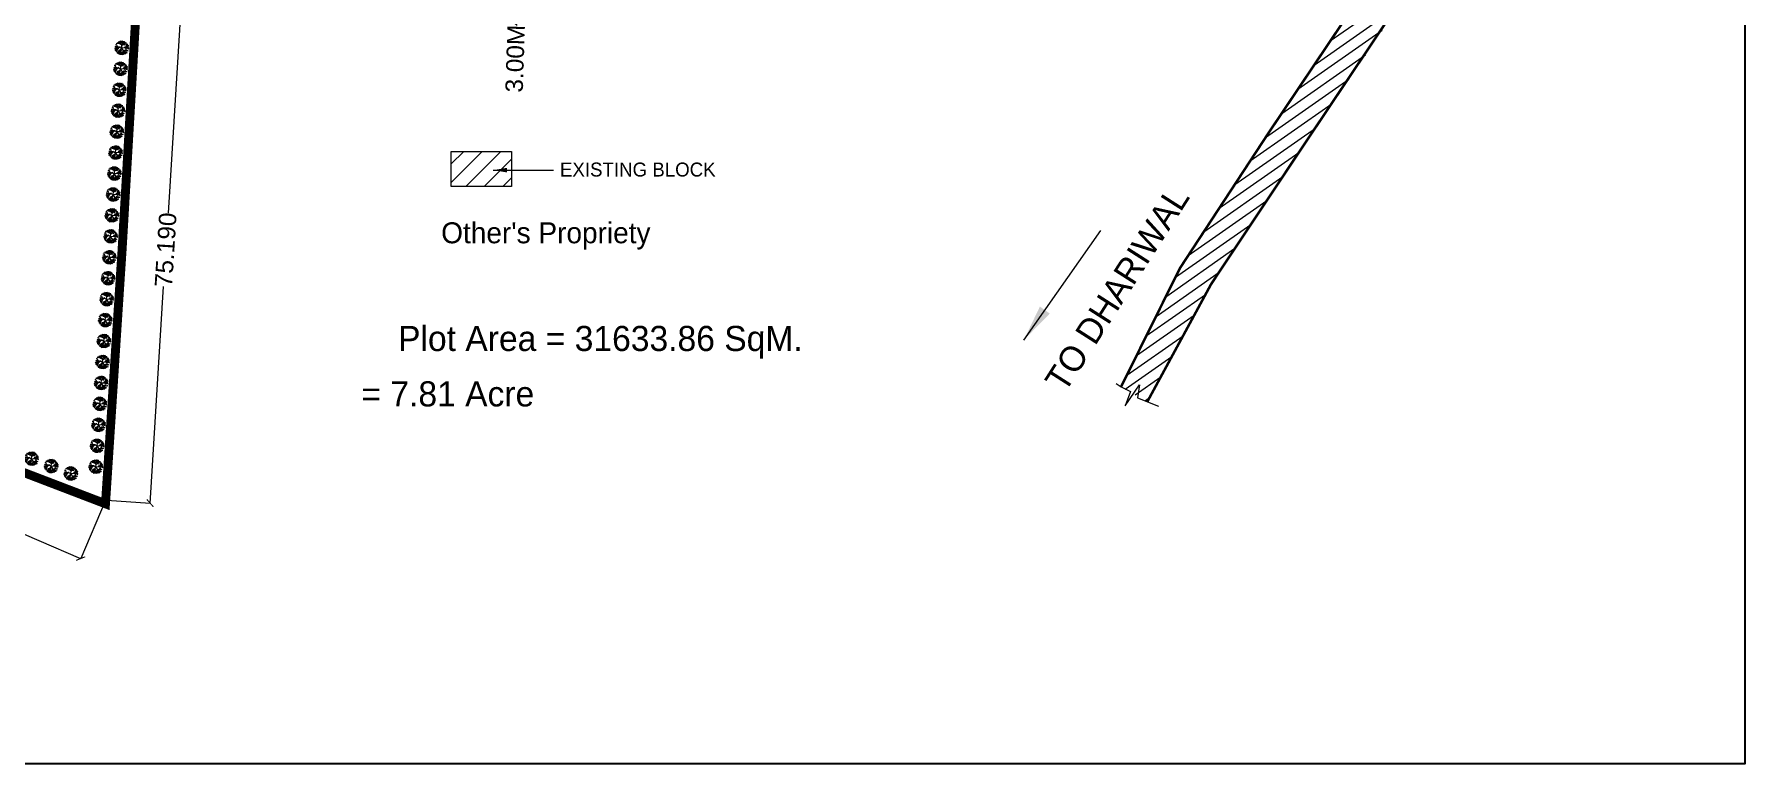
# Model space of a CAD drawing. Extents: x 4380 to 4772, y -521 to -208.
# Drawn here: x 4527.3 to 4772.2, y -521.2 to -416.6 of the extents above; entities that cross this region are included whole.
import ezdxf

# ---------------------------------------------------------------- set-up
doc = ezdxf.new("R2010")
doc.units = 0
doc.header["$LTSCALE"] = 40
doc.header["$MEASUREMENT"] = 0
doc.header["$PDMODE"] = 32
doc.header["$PDSIZE"] = 0.02
doc.layers.get('0').update_dxf_attribs({"linetype": 'CONTINUOUS'})
doc.layers.get('Defpoints').update_dxf_attribs({"linetype": 'CONTINUOUS'})
for name, color, linetype, lineweight in [('arrow', 7, 'CONTINUOUS', 9), ('BD', 7, 'CONTINUOUS', 9), ('BW', 1, 'CONTINUOUS', 9), ('Dimension', 251, 'CONTINUOUS', 9), ('Hatch', 10, 'CONTINUOUS', 13), ('ROAD', 7, 'CONTINUOUS', 5), ('Road hatch', 251, 'CONTINUOUS', 9), ('Text', 7, 'CONTINUOUS', 20), ('TR', 92, 'CONTINUOUS', 5)]:
    doc.layers.add(name, color=color, linetype=linetype, lineweight=lineweight)
doc.styles.add('dim-stylus bt', font='arial.ttf')
doc.styles.add('STYLE9', font='')
doc.styles.get('STYLE9').set_extended_font_data('Century Gothic')
doc.dimstyles.new('Tabrej', dxfattribs={"dimtxt": 0.32, "dimasz": 0.2, "dimexe": 1.38778e-17, "dimexo": 0.15, "dimgap": 0.09, "dimtad": 0, "dimdec": 3, "dimzin": 0, "dimdsep": 46, "dimtxsty": 'dim-stylus bt', "dimblk": 'ARCHTICK', "dimcen": 0, "dimdle": 0.05, "dimclrd": 256, "dimclre": 256, "dimclrt": 7, "dimadec": 0, "dimazin": 0, "dimtfac": 1, "dimtdec": 3, "dimtofl": 0, "dimtmove": 0, "dimatfit": 1, "dimfxl": 0, "dimtolj": 1, "dimtzin": 0, "dimlwd": -1, "dimlwe": -1, "dimarcsym": 0})

# ---------------------------------------------------------------- blocks, each defined once
blk = doc.blocks.new('_ArchTick')
at = {"color": 0, "const_width": 0.15}
blk.add_lwpolyline([(-0.5, -0.5), (0.5, 0.5)], dxfattribs=at)
blk = doc.blocks.new('*D44')
at = {"layer": 'Defpoints', "color": 0, "transparency": 16777216}
for p in [(4542.18, -408.36), (4537.53, -483.4), (4543.88, -483.8)]:
    blk.add_point(p, dxfattribs=at)
at = {"layer": 'Dimension', "transparency": 16777216}
for p, q in [((4542.33, -408.37), (4548.53, -408.75)), ((4548.53, -408.7), (4546.46, -442.26)), ((4543.88, -483.85), (4545.81, -452.77)), ((4537.68, -483.41), (4543.88, -483.8))]:
    blk.add_line(p, q, dxfattribs=at)
for p, rotation in [((4548.53, -408.75), 86.45817482242404), ((4543.88, -483.8), 266.458174822424)]:
    blk.add_blockref('_ArchTick', p, dxfattribs=dict(at, rotation=rotation))
at = {"layer": 'Dimension', "color": 7, "transparency": 16777216, "insert": (4546.13, -447.52), "char_height": 2.5, "attachment_point": 5, "rotation": 86.4582, "style": 'dim-stylus bt'}
blk.add_mtext('\\A1;75.190', dxfattribs=at)
blk = doc.blocks.new('*D45')
at = {"layer": 'Defpoints', "color": 0, "transparency": 16777216}
for p in [(4417.35, -431.77), (4413.76, -440.12), (4537.53, -483.4)]:
    blk.add_point(p, dxfattribs=at)
at = {"layer": 'Dimension', "transparency": 16777216}
for p, q in [((4417.29, -431.91), (4413.76, -440.12)), ((4413.72, -440.1), (4468.21, -463.52)), ((4533.99, -491.78), (4479.5, -468.37)), ((4537.48, -483.54), (4533.95, -491.76))]:
    blk.add_line(p, q, dxfattribs=at)
for p, rotation in [((4413.76, -440.12), 156.751256194415), ((4533.95, -491.76), 336.751256194415)]:
    blk.add_blockref('_ArchTick', p, dxfattribs=dict(at, rotation=rotation))
at = {"layer": 'Dimension', "color": 7, "transparency": 16777216, "insert": (4473.85, -465.94), "char_height": 2.5, "attachment_point": 5, "rotation": 336.7513, "style": 'dim-stylus bt'}
blk.add_mtext('\\A1;130.805', dxfattribs=at)
blk = doc.blocks.new('SHRUB4')
at = {"layer": 'TR'}
for p, q in [((-0.09, -0.008), (-0.099, 0.004)), ((-0.085, 0.017), (-0.098, 0.013)), ((-0.077, 0.009), (-0.095, 0.028)), ((-0.078, 0.047), (-0.092, 0.043)), ((-0.066, 0.038), (-0.086, 0.055)), ((-0.03, 0.058), (-0.079, 0.067)), ((-0.059, 0.018), (-0.077, 0.009)), ((-0.071, 0.023), (-0.066, 0.038)), ((-0.002, 0), (-0.071, 0.023)), ((-0.041, 0.072), (-0.068, 0.076)), ((-0.049, 0.002), (-0.066, 0.007)), ((-0.039, 0.011), (-0.063, -0.014)), ((-0.041, 0.072), (-0.044, 0.092)), ((-0.033, 0.081), (-0.041, 0.072)), ((-0.033, 0.081), (-0.015, 0.101)), ((-0.033, 0.081), (-0.032, 0.095)), ((-0.004, 0.067), (-0.033, 0.081)), ((-0.03, 0.06), (-0.031, 0.072)), ((-0.03, 0.059), (-0.004, 0.067)), ((0.003, 0.04), (-0.03, 0.058)), ((-0.022, 0.007), (-0.03, 0.024)), ((-0.002, 0), (-0.028, -0.045)), ((-0.018, 0.076), (-0.013, 0.087)), ((-0.006, 0.081), (-0.004, 0.101)), ((0.009, 0.084), (-0.006, 0.081)), ((-0.003, 0.067), (0.013, 0.06)), ((-0.001, 0.002), (0.003, 0.04)), ((-0.001, 0.002), (0.047, 0.006)), ((0.003, 0.041), (0.001, 0.053)), ((0.003, 0.084), (0.002, 0.102)), ((0.003, 0.04), (0.029, 0.052)), ((0.014, 0.091), (0.009, 0.101)), ((0.01, 0.084), (0.022, 0.1)), ((0.013, 0.06), (0.01, 0.084)), ((0.014, 0.061), (0.023, 0.069)), ((0.023, 0.069), (0.019, 0.081)), ((0.029, 0.076), (0.024, 0.098)), ((0.029, 0.052), (0.032, 0.099)), ((0.029, 0.053), (0.043, 0.04)), ((0.03, 0.071), (0.047, 0.062)), ((0.04, 0.082), (0.038, 0.095)), ((0.038, 0.005), (0.05, 0.023)), ((0.039, 0.081), (0.049, 0.088)), ((0.039, 0.067), (0.039, 0.081)), ((0.047, 0.062), (0.054, 0.075)), ((0.047, 0.006), (0.059, 0.016)), ((0.047, 0.006), (0.06, -0.005)), ((0.054, 0.076), (0.057, 0.086)), ((0.054, 0.075), (0.066, 0.076)), ((0.059, 0.016), (0.062, 0.026)), ((0.059, 0.016), (0.068, 0.01)), ((0.06, -0.005), (0.079, 0.001)), ((0.062, 0.026), (0.067, 0.041)), ((0.062, 0.027), (0.074, 0.023)), ((0.066, 0.053), (0.074, 0.067)), ((0.067, 0.042), (0.066, 0.053)), ((0.067, 0.054), (0.085, 0.055)), ((0.067, 0.041), (0.083, 0.039)), ((0.068, 0.01), (0.085, 0.014)), ((0.074, 0.023), (0.084, 0.03)), ((0.079, 0.001), (0.099, -0.011)), ((0.083, 0.039), (0.087, 0.05)), ((0.083, 0.039), (0.094, 0.037)), ((0.084, 0.03), (0.098, 0.027)), ((0.085, 0.014), (0.097, 0.019)), ((0.085, 0.014), (0.087, 0.005)), ((0.087, 0.005), (0.1, 0.003)), ((-0.087, -0.015), (-0.1, -0.01)), ((-0.095, -0.002), (-0.099, -0.004)), ((-0.085, -0.015), (-0.095, -0.028)), ((-0.085, -0.038), (-0.095, -0.036)), ((-0.076, -0.003), (-0.09, -0.008)), ((-0.077, -0.028), (-0.088, -0.043)), ((-0.077, -0.028), (-0.087, -0.015)), ((-0.075, -0.051), (-0.084, -0.053)), ((-0.064, -0.013), (-0.077, -0.028)), ((-0.074, -0.051), (-0.077, -0.061)), ((-0.063, -0.012), (-0.076, -0.003)), ((-0.063, -0.014), (-0.075, -0.051)), ((-0.059, -0.066), (-0.07, -0.069)), ((-0.06, -0.067), (-0.064, -0.077)), ((-0.056, -0.076), (-0.06, -0.078)), ((-0.043, -0.038), (-0.059, -0.066)), ((-0.044, -0.08), (-0.056, -0.076)), ((-0.033, -0.063), (-0.05, -0.087)), ((-0.042, -0.057), (-0.048, -0.067)), ((-0.017, -0.026), (-0.043, -0.038)), ((-0.043, -0.038), (-0.042, -0.057)), ((-0.035, -0.085), (-0.043, -0.089)), ((-0.039, -0.072), (-0.033, -0.081)), ((-0.033, -0.081), (-0.035, -0.091)), ((-0.032, -0.034), (-0.033, -0.063)), ((-0.012, -0.079), (-0.033, -0.093)), ((-0.02, -0.067), (-0.028, -0.076)), ((-0.024, -0.039), (-0.008, -0.057)), ((-0.015, -0.051), (-0.022, -0.055)), ((-0.022, -0.055), (-0.02, -0.067)), ((-0.008, -0.057), (-0.016, -0.097)), ((-0.012, -0.022), (-0.008, -0.041)), ((-0.004, -0.076), (-0.006, -0.097)), ((0.022, -0.044), (-0.004, -0.076)), ((-0.003, -0.077), (0.02, -0.077)), ((-0.002, 0), (0.037, -0.065)), ((0.009, -0.079), (0.001, -0.087)), ((0.001, -0.087), (0.01, -0.092)), ((0.01, -0.092), (0.007, -0.096)), ((0.012, -0.06), (0.017, -0.068)), ((0.016, -0.03), (0.037, -0.036)), ((0.025, -0.087), (0.017, -0.094)), ((0.02, -0.077), (0.029, -0.092)), ((0.021, -0.077), (0.032, -0.08)), ((0.029, -0.054), (0.025, -0.067)), ((0.025, -0.067), (0.045, -0.08)), ((0.032, -0.08), (0.043, -0.087)), ((0.034, -0.058), (0.05, -0.037)), ((0.044, -0.048), (0.046, -0.062)), ((0.045, -0.08), (0.051, -0.086)), ((0.046, -0.062), (0.058, -0.068)), ((0.049, -0.037), (0.058, -0.02)), ((0.05, -0.037), (0.083, -0.036)), ((0.058, -0.02), (0.069, -0.027)), ((0.058, -0.068), (0.058, -0.079)), ((0.067, -0.037), (0.063, -0.052)), ((0.063, -0.052), (0.07, -0.072)), ((0.065, -0.062), (0.078, -0.065)), ((0.066, -0.024), (0.073, -0.017)), ((0.083, -0.037), (0.093, -0.034)), ((0.083, -0.036), (0.085, -0.044)), ((0.091, -0.006), (0.1, -0.003))]:
    blk.add_line(p, q, dxfattribs=at)
blk = doc.blocks.new('*D55')
at = {"layer": 'Defpoints', "color": 0, "transparency": 16777216}
for p in [(4587.96, -407.15), (4587.96, -407.15), (4587.87, -410.15)]:
    blk.add_point(p, dxfattribs=at)
at = {"layer": 'Dimension', "transparency": 16777216}
for p, q in [((4587.96, -407.15), (4588, -406.15)), ((4587.81, -407.14), (4587.96, -407.15)), ((4587.87, -410.15), (4587.96, -407.15)), ((4587.91, -408.65), (4596.34, -415.23)), ((4587.72, -410.14), (4587.87, -410.15)), ((4587.87, -410.15), (4587.83, -411.14)), ((4596.34, -415.23), (4596.33, -415.41))]:
    blk.add_line(p, q, dxfattribs=at)
for p, rotation in [((4587.96, -407.15), 268.1259233635588), ((4587.87, -410.15), 88.12592336355875)]:
    blk.add_blockref('_ArchTick', p, dxfattribs=dict(at, rotation=rotation))
at = {"layer": 'Dimension', "color": 7, "transparency": 16777216, "insert": (4596.17, -420.14), "char_height": 2.5, "attachment_point": 5, "rotation": 88.1259, "style": 'dim-stylus bt'}
blk.add_mtext('\\A1;3.00M', dxfattribs=at)

msp = doc.modelspace()

# ---------------------------------------------------------------- hatches: boundary and pattern name
at = {"layer": 'Hatch', "ltscale": 0.05}
h = msp.add_hatch(dxfattribs=at)
h.set_pattern_fill('ANSI31', color=256, scale=15)
h.paths.add_polyline_path([(4587.0024, -433.4186), (4595.6303, -433.4186), (4595.6303, -438.4447), (4587.0024, -438.4447)])
at = {"layer": 'Road hatch'}
h = msp.add_hatch(dxfattribs=at)
h.set_pattern_fill('ANSI31', color=256, scale=12, angle=170, style=0)
h.set_pattern_definition([(215, (2721.4307, -2405.332), (0.8603646, -1.228728), [])])
h.paths.add_polyline_path([(4732.9567, -397.514), (4732.2811, -398.4874), (4707.9447, -434.21), (4695.8047, -452.453), (4686.6787, -469.277), (4682.9197, -467.142), (4691.3477, -450.154), (4704.0347, -430.78), (4716.1197, -412.779), (4726.3717, -397.872), (4743.9867, -371.918), (4759.6477, -348.72), (4764.2217, -351.425), (4747.9487, -375.471)])

# ---------------------------------------------------------------- linework, layer by layer
at = {"layer": 'BD'}
msp.add_lwpolyline([(4682.1926, -466.6931), (4682.9197, -467.142), (4684.2827, -467.8312), (4683.5071, -469.8957), (4685.5608, -466.8821), (4685.2677, -468.7276), (4688.2844, -469.9361)], dxfattribs=at)
at = {"layer": 'BW', "linetype": 'Continuous', "ltscale": 0.03, "const_width": 1.28}
msp.add_lwpolyline([(4506.4562, -472.0226), (4537.5022, -483.9076), (4539.8662, -447.7506), (4542.1472, -408.8616), (4564.8872, -408.8686), (4592.7402, -410.3996), (4625.0922, -411.5756), (4625.7822, -405.2556), (4627.1982, -385.3266), (4661.3712, -386.4466), (4691.3542, -387.5886), (4724.3462, -389.4806)], dxfattribs=at)
at = {"layer": 'Defpoints', "ltscale": 0.05}
msp.add_lwpolyline([(4380.1, -207.7293), (4772.2235, -207.7293), (4772.2235, -521.1591), (4380.1, -521.1591)], close=True, dxfattribs=at)
at = {"layer": 'Dimension'}
msp.add_lwpolyline([(4627.0544, -389.4652), (4626.5227, -395.3049), (4625.8147, -405.2694), (4625.0624, -411.5844), (4608.9487, -411.0014), (4592.7727, -410.4134), (4578.8462, -409.6479), (4564.9197, -408.8824), (4553.5497, -408.8789), (4542.1797, -408.8754), (4541.0392, -428.3199), (4539.8987, -447.7644), (4538.7167, -465.8429), (4537.5594, -483.8639), (4522.0117, -477.9789)], dxfattribs=at)
at = {"layer": 'Hatch', "ltscale": 0.05}
msp.add_lwpolyline([(4587.0024, -433.4186), (4595.6303, -433.4186), (4595.6303, -438.4447), (4587.0024, -438.4447)], close=True, dxfattribs=at)
at = {"layer": 'ROAD', "const_width": 0.36}
for points in [[(4759.6477, -348.72), (4743.9867, -371.918), (4726.3717, -397.872), (4716.1197, -412.779), (4704.0347, -430.78), (4691.3477, -450.154), (4682.9197, -467.142)], [(4686.6787, -469.277), (4695.8047, -452.453), (4707.9447, -434.21), (4720.5857, -415.337), (4732.9567, -397.514), (4747.9487, -375.471), (4764.2217, -351.425)]]:
    msp.add_lwpolyline(points, dxfattribs=at)

# ---------------------------------------------------------------- block references
at = {"layer": 'TR', "xscale": 10, "yscale": 10, "zscale": 10}
for p in [(4539.8351, -418.6183), (4539.6592, -421.6183), (4539.4832, -424.6183), (4539.3072, -427.6183), (4539.1313, -430.6183), (4538.9553, -433.6183), (4538.7794, -436.6183), (4538.6034, -439.6183), (4538.4274, -442.6183), (4538.2515, -445.6183), (4538.0657, -448.6183), (4537.8695, -451.6183), (4537.6734, -454.6183), (4537.4773, -457.6183), (4537.2811, -460.6183), (4537.085, -463.6183), (4536.8904, -466.6183), (4536.6978, -469.6183), (4536.5051, -472.6183), (4536.3124, -475.6183), (4526.9317, -477.4688), (4529.7375, -478.5308), (4536.1198, -478.6183), (4532.5432, -479.5928)]:
    msp.add_blockref('SHRUB4', p, dxfattribs=at)

# ---------------------------------------------------------------- texts
at = {"layer": 'Text', "color": 1, "style": 'STYLE9'}
for s, p in [('Plot Area = 31633.86 SqM.', (4579.3963, -462.0247, -111.515)), ('                  = 7.81 Acre', (4550.0683, -469.962, -111.515))]:
    msp.add_text(s, height=3.6, dxfattribs=at).set_placement(p)
at = {"layer": 'Text', "width": 77.016683, "attachment_point": 1, "style": 'STYLE9'}
for s, insert, char_height in [('EXISTING BLOCK', (4602.5716, -435.0253), 2), ("Other's Propriety", (4585.5704, -443.5881), 3)]:
    msp.add_mtext(s, dxfattribs=dict(at, insert=insert, char_height=char_height))
at = {"layer": 'Text', "insert": (4671.1193, -467.3347), "char_height": 3.6, "width": 92.42002, "attachment_point": 1, "rotation": 57.433137, "style": 'STYLE9'}
msp.add_mtext(' TO DHARIWAL', dxfattribs=at)

# ---------------------------------------------------------------- dimensions: what is measured, and where the dimension line sits
at = {"layer": 'Dimension'}
dim = msp.add_linear_dim(base=(4587.9637, -407.1466), p1=(4587.8656, -410.145), p2=(4587.9637, -407.1466), angle=88.125923, text='3.00M', dimstyle='Tabrej', override={"dimtxt": 2.5, "dimasz": 1, "dimtmove": 1}, dxfattribs=at)
dim.commit()
dim.dimension.update_dxf_attribs({"geometry": '*D55', "text_midpoint": (4596.3267, -415.4986), "dimtype": 161})
dim = msp.add_linear_dim(base=(4543.8848, -483.798), p1=(4542.1797, -408.359), p2=(4537.5347, -483.405), angle=266.458175, dimstyle='Tabrej', override={"dimtxt": 2.5, "dimasz": 1, "dimtmove": 1}, dxfattribs=at)
dim.commit()
dim.dimension.update_dxf_attribs({"geometry": '*D44', "text_midpoint": (4546.1303, -447.5184), "dimtype": 161})
dim = msp.add_aligned_dim(p1=(4537.5347, -483.405), p2=(4417.3507, -431.773), distance=9.0897, dimstyle='Tabrej', override={"dimtxt": 2.5, "dimasz": 1, "dimtmove": 1}, dxfattribs=at)
dim.commit()
dim.dimension.update_dxf_attribs({"geometry": '*D45', "text_midpoint": (4473.8548, -465.9406)})

# ---------------------------------------------------------------- leaders
at = {"layer": 'arrow'}
msp.add_leader([(4668.9857, -460.4541), (4680.0003, -444.7739)], dimstyle='Tabrej', override={"dimasz": 5.25, "dimgap": 0.09, "dimtad": 0}, dxfattribs=at)
at = {"layer": 'Dimension'}
msp.add_leader([(4592.9941, -436.1109), (4601.6598, -436.1109)], dimstyle='Tabrej', override={"dimtxt": 2.5, "dimasz": 2, "dimtmove": 1}, dxfattribs=at)

doc.saveas('drawing.dxf')
